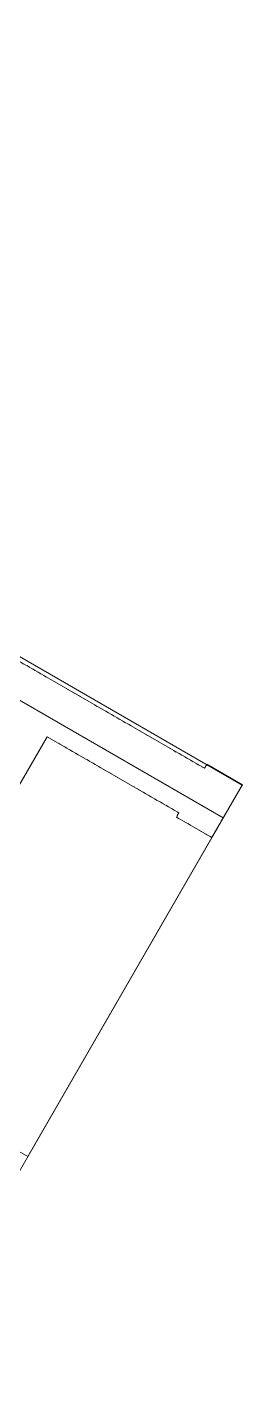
# Model space of a CAD drawing. Header units: inches. Extents: x 6664 to 8129, y 209 to 1287.
# Drawn here: x 7246.8 to 7255.3, y 603.2 to 655.1 of the extents above; entities that cross this region are included whole.
import ezdxf

# ---------------------------------------------------------------- set-up
doc = ezdxf.new("R2010")
doc.units = ezdxf.units.IN
doc.header["$MEASUREMENT"] = 0
doc.linetypes.add('Dash', pattern=[0.25, 0.125, -0.125])
doc.layers.add('I-FURN', color=30, linetype='Continuous', lineweight=9)
doc.layers.add('I-FURN-HDLN', color=30, linetype='Dash', lineweight=9)

# ---------------------------------------------------------------- blocks, each defined once
blk = doc.blocks.new('Desk-Worksurface-Teknion-WWWTW3060-R2011 - 30_ x 60_-V98-11th FLOOR POWER _ SIGNAL')
at = {"layer": 'I-FURN'}
for p, q in [((-33.212, 13.762), (-59.556, 13.762)), ((-59.556, 13.762), (-59.556, -13.762))]:
    blk.add_line(p, q, dxfattribs=at)
blk = doc.blocks.new('Hardware-Table_Frame-Teknion-WWSTW_60_Wide-R2011 - 28_ x 60_ x 60_-V100-11th FLOOR POWER _ SIGNAL')
at = {"layer": 'I-FURN'}
for p, q in [((-55.312, -35.803), (-56.473, -37.814)), ((-53.952, -36.588), (-55.312, -35.803)), ((-54.047, -36.751), (-53.952, -36.588)), ((-48.997, -39.667), (-54.047, -36.751)), ((-47.298, -36.724), (-48.997, -39.667)), ((-56.483, -37.831), (-55.123, -38.616)), ((-55.114, -38.6), (-55.032, -38.458)), ((-55.032, -38.458), (-32.555, -51.435))]:
    blk.add_line(p, q, dxfattribs=at)
at = {"layer": 'I-FURN-HDLN'}
for p, q in [((-55.312, -35.803), (-56.483, -37.831)), ((-53.952, -36.588), (-55.312, -35.803)), ((-54.047, -36.751), (-53.952, -36.588)), ((-48.997, -39.667), (-54.047, -36.751)), ((-47.298, -36.724), (-48.997, -39.667)), ((-56.483, -37.831), (-55.123, -38.616)), ((-55.123, -38.616), (-55.032, -38.458)), ((-55.032, -38.458), (-5.789, -66.888))]:
    blk.add_line(p, q, dxfattribs=at)
blk = doc.blocks.new('Steelcase - Elective Elements - Plinth Base - Pedestal - Mobile - Wood Top-V134-11th FLOOR POWER _ SIGNAL')
at = {"layer": 'I-FURN'}
for p, q in [((1.881, 3.405), (-0.647, -17.19)), ((2.745, 3.299), (1.881, 3.405)), ((16.769, 1.577), (2.745, 3.299)), ((15.783, -6.454), (16.769, 1.577)), ((15.592, -8.011), (15.783, -6.454)), ((14.241, -19.018), (15.592, -8.011)), ((-0.647, -17.19), (0.029, -17.273)), ((0.029, -17.273), (14.241, -19.018))]:
    blk.add_line(p, q, dxfattribs=at)

msp = doc.modelspace()

# ---------------------------------------------------------------- block references
at = {"layer": 'I-FURN'}
for name, p, rotation in [('Hardware-Table_Frame-Teknion-WWSTW_60_Wide-R2011 - 28_ x 60_ x 60_-V100-11th FLOOR POWER _ SIGNAL', (7198.597, 588.239), 180), ('Desk-Worksurface-Teknion-WWWTW3060-R2011 - 30_ x 60_-V98-11th FLOOR POWER _ SIGNAL', (7213.375, 581.358), 239.9999969345583), ('Steelcase - Elective Elements - Plinth Base - Pedestal - Mobile - Wood Top-V134-11th FLOOR POWER _ SIGNAL', (7251.946, 627.858), 246.9998997829926)]:
    msp.add_blockref(name, p, dxfattribs=dict(at, rotation=rotation))

doc.saveas('drawing.dxf')
